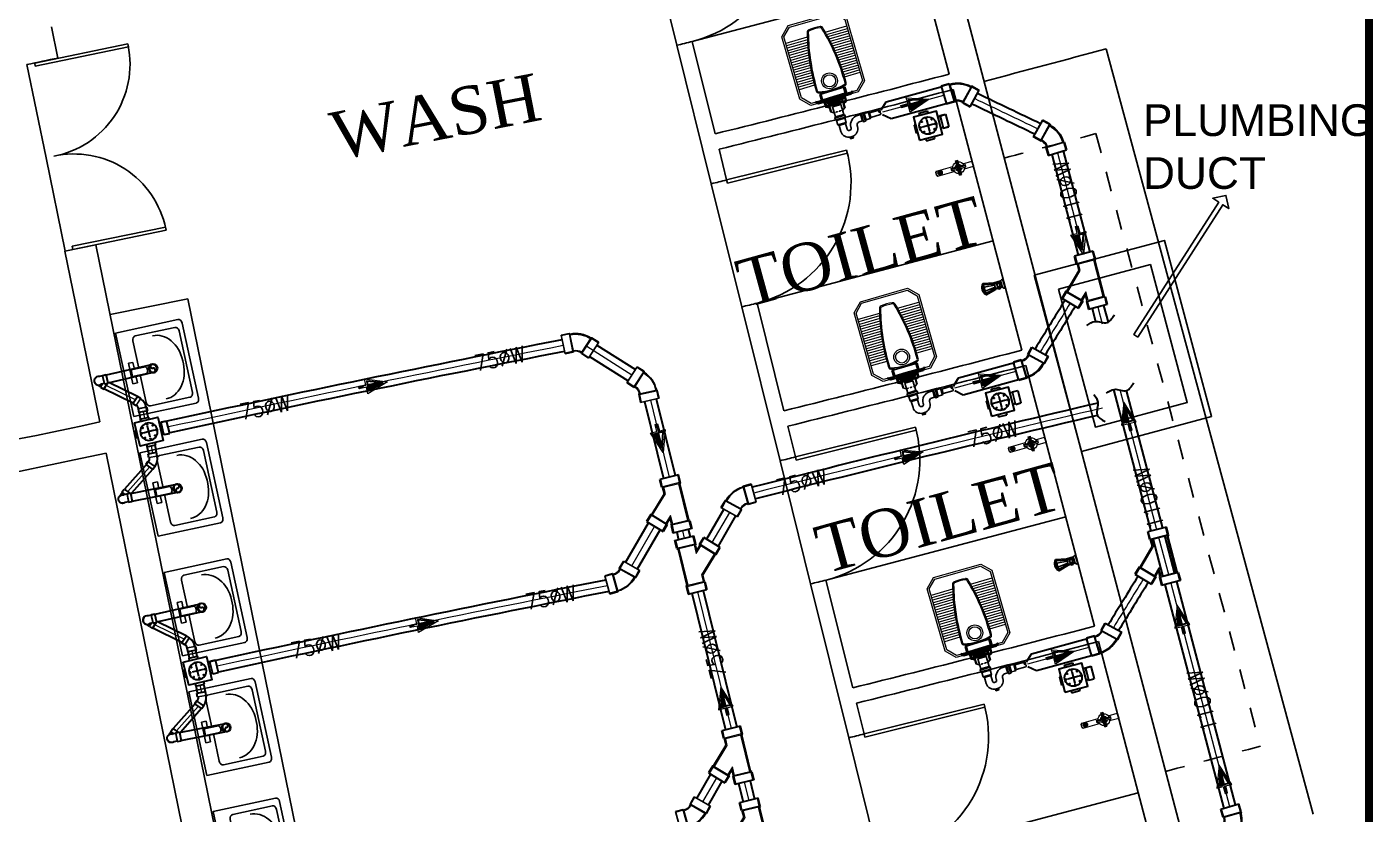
# Model space of a CAD drawing. Header units: metres. Extents: x 159409 to 239023, y 50504 to 95165.
# Drawn here: x 205960 to 206810, y 87149 to 87645 of the extents above; entities that cross this region are included whole.
import ezdxf
from ezdxf.enums import TextEntityAlignment as Align

# ---------------------------------------------------------------- set-up
doc = ezdxf.new("R2010")
doc.units = ezdxf.units.M
doc.header["$MEASUREMENT"] = 0
doc.linetypes.add('CONTINU', pattern=[0])
doc.linetypes.add('HIDDEN', pattern=[0.125, 0.0625, -0.0625])
for name, color, linetype, lineweight in [('_Annotations', 1, 'Continuous', 25), ('cad-block.com', 7, 'Continuous', 5), ('RJ- ANGLEValve', 1, 'Continuous', 25), ('RJ- D - TEXT', 7, 'Continuous', 20), ('RJ- DRA- FLOOR TRAP', 8, 'Continuous', 30), ('RJ- DRA-SOIL PIPE', 12, 'Continuous', 30), ('RJ- DRA-WASTE PIPE', 130, 'Continuous', 30)]:
    doc.layers.add(name, color=color, linetype=linetype, lineweight=lineweight)
for name, color, linetype in [('A-TEXT', 3, 'Continuous'), ('BRASS', 1, 'Continuous'), ('CON', 2, 'Continuous'), ('PIPE', 4, 'Continuous'), ('SANTEH', 7, 'Continuous')]:
    doc.layers.add(name, color=color, linetype=linetype)
doc.styles.add('RJ', font='romans.shx')
doc.styles.get("Standard").update_dxf_attribs({"font": 'times.ttf', "height": 18})
doc.styles.add('Standard 360', font='arial.ttf')

# ---------------------------------------------------------------- blocks, each defined once
blk = doc.blocks.new('TRTH')
at = {"color": 42, "ltscale": 8}
for p, q in [((-589.8393, -68.7593), (-589.8393, -67.9795)), ((-589.8193, -68.7593), (-589.8193, -67.9793)), ((-589.8393, -68.7593), (-589.8193, -68.7593)), ((-589.8393, -68.8593), (-589.0393, -68.8593))]:
    blk.add_line(p, q, dxfattribs=at)
blk.add_arc((-589.8193, -68.7593), 0.78, 0, 91.46928, dxfattribs=at)
blk = doc.blocks.new('RYTRTRTRTRT')
at = {"color": 8}
for p, q in [((42.5178, 61.1535), (42.5178, 61.7535)), ((42.5178, 61.7535), (42.5378, 61.7535)), ((42.5378, 61.7535), (42.5378, 61.1535)), ((43.7178, 61.7535), (43.6978, 61.7535)), ((43.6978, 61.7535), (43.6978, 61.1535)), ((43.7178, 61.1535), (43.7178, 61.7535)), ((42.5178, 61.1535), (42.5378, 61.1535)), ((43.7178, 61.1535), (43.6978, 61.1535)), ((42.5178, 61.1035), (43.1178, 61.1035)), ((43.7178, 61.1035), (43.1178, 61.1035))]:
    blk.add_line(p, q, dxfattribs=at)
for centre, start, end in [((42.5278, 61.1634), 359.03707, 90), ((43.7078, 61.1634), 90, 180.96293)]:
    blk.add_arc(centre, 0.5901, start, end, dxfattribs=at)
blk = doc.blocks.new('Rac7')
at = {"color": 0}
for p, q in [((-39500.6, -24232.1), (-39500.6, -23829.6)), ((-39473.6, -23808.4), (-38988.3, -23808.4)), ((-39456.5, -23859.1), (-39456.5, -24114.9)), ((-39032.4, -23838), (-39429.6, -23838)), ((-39221.1, -23854.9), (-39240.8, -23854.9)), ((-39005.4, -24114.9), (-39005.4, -23859.1)), ((-39005.4, -23859.1), (-39005.4, -23859.1)), ((-38961.3, -23829.6), (-38961.3, -24232.1)), ((-39252.5, -24185.9), (-39252.5, -24093.6)), ((-39209.4, -24185.9), (-39209.4, -24093.6)), ((-39429.6, -24136.1), (-39252.5, -24136.1)), ((-39297, -24164), (-39252.5, -24164)), ((-39297, -24193.5), (-39297, -24164)), ((-39164.9, -24193.5), (-39297, -24193.5)), ((-39252.5, -24185.9), (-39209.4, -24185.9)), ((-39209.4, -24136.1), (-39032.4, -24136.1)), ((-39209.4, -24164), (-39164.9, -24164)), ((-39164.9, -24164), (-39164.9, -24193.5)), ((-38961.3, -24232.1), (-39500.6, -24232.1))]:
    blk.add_line(p, q, dxfattribs=at)
at = {"color": 0, "extrusion": (0, 0, -1)}
for centre, major_axis, start_param, end_param in [((-39473.6, -23829.6), (-27, 0), 0, 1.570796), ((-39429.6, -23859.1), (-27, 0), 0, 1.570796), ((-39240.8, -24007.4), (-194.1, 0), 0, 1.570796), ((-39221.1, -24007.4), (-194.1, 0), 1.570796, 3.141593), ((-39032.4, -23859.1), (-27, 0), 1.570796, 3.141593), ((-38988.3, -23829.6), (-27, 0), 1.570796, 3.141593), ((-39429.6, -24114.9), (-27, 0), -1.570796, 0), ((-39231, -24104), (-25.3, 0), 0.552816, 2.588777), ((-39032.4, -24114.9), (-27, 0), -3.141593, -1.570796)]:
    blk.add_ellipse(centre, major_axis=major_axis, ratio=0.785714, start_param=start_param, end_param=end_param, dxfattribs=at)
blk.add_ellipse((-39231, -24048), major_axis=(-27.9, 0), ratio=0.785714, dxfattribs=at)
blk = doc.blocks.new('A$C48064110')
at = {"lineweight": 5}
for p, q in [((0, 0.467), (0.057, 0.524)), ((0.012, 0.462), (0.062, 0.512)), ((0.057, 0.524), (0.367, 0.524)), ((0.062, 0.512), (0.362, 0.512)), ((0.362, 0.512), (0.412, 0.462)), ((0.367, 0.524), (0.424, 0.467)), ((0, 0.057), (0, 0.467)), ((0.012, 0.062), (0.012, 0.462)), ((0.412, 0.462), (0.412, 0.062)), ((0.424, 0.467), (0.424, 0.057)), ((0.114, 0.4081), (0.012, 0.4081)), ((0.1143, 0.3921), (0.012, 0.3921)), ((0.1148, 0.3761), (0.012, 0.3761)), ((0.1155, 0.3601), (0.012, 0.3601)), ((0.1163, 0.3441), (0.012, 0.3441)), ((0.3077, 0.3441), (0.412, 0.3441)), ((0.3085, 0.3601), (0.412, 0.3601)), ((0.3092, 0.3761), (0.412, 0.3761)), ((0.3097, 0.3921), (0.412, 0.3921)), ((0.31, 0.4081), (0.412, 0.4081)), ((0.1174, 0.3281), (0.012, 0.3281)), ((0.1186, 0.3121), (0.012, 0.3121)), ((0.1201, 0.2961), (0.012, 0.2961)), ((0.1217, 0.2801), (0.012, 0.2801)), ((0.1236, 0.2641), (0.012, 0.2641)), ((0.3004, 0.2641), (0.412, 0.2641)), ((0.3023, 0.2801), (0.412, 0.2801)), ((0.3039, 0.2961), (0.412, 0.2961)), ((0.3054, 0.3121), (0.412, 0.3121)), ((0.3066, 0.3281), (0.412, 0.3281)), ((0.1256, 0.2481), (0.012, 0.2481)), ((0.1278, 0.2321), (0.012, 0.2321)), ((0.1302, 0.2161), (0.012, 0.2161)), ((0.1329, 0.2001), (0.012, 0.2001)), ((0.1357, 0.1841), (0.012, 0.1841)), ((0.2883, 0.1841), (0.412, 0.1841)), ((0.2911, 0.2001), (0.412, 0.2001)), ((0.2938, 0.2161), (0.412, 0.2161)), ((0.2962, 0.2321), (0.412, 0.2321)), ((0.2984, 0.2481), (0.412, 0.2481)), ((0.1387, 0.1681), (0.012, 0.1681)), ((0.1419, 0.1521), (0.012, 0.1521)), ((0.1454, 0.1361), (0.012, 0.1361)), ((0.149, 0.1201), (0.012, 0.1201)), ((0.1529, 0.1041), (0.012, 0.1041)), ((0.2711, 0.1041), (0.412, 0.1041)), ((0.275, 0.1201), (0.412, 0.1201)), ((0.2786, 0.1361), (0.412, 0.1361)), ((0.2821, 0.1521), (0.412, 0.1521)), ((0.2853, 0.1681), (0.412, 0.1681)), ((0.057, 0), (0, 0.057)), ((0.062, 0.012), (0.012, 0.062)), ((0.367, 0), (0.057, 0)), ((0.362, 0.012), (0.062, 0.012)), ((0.412, 0.062), (0.362, 0.012)), ((0.424, 0.057), (0.367, 0))]:
    blk.add_line(p, q, dxfattribs=at)
for radius in [0.05, 0.038]:
    blk.add_circle((0.212, 0.407), radius, dxfattribs=at)
for centre, radius, start, end in [((1.4487, 0.4241), 1.3348, 179.09576, 195.15427), ((0.129, 0.447), 0.015, 90, 187.12502), ((1.4487, 0.4241), 1.3278, 179.07126, 195.17877), ((0.129, 0.447), 0.008, 85.29384, 190.10273), ((0.212, 0.0904), 0.3808, 77.40909, 102.59091), ((0.212, 0.0904), 0.3738, 77.27249, 102.72751), ((-1.0247, 0.4241), 1.3278, 344.82123, 0.92874), ((-1.0247, 0.4241), 1.3348, 344.84573, 0.90424), ((0.295, 0.447), 0.008, 349.89727, 94.70616), ((0.295, 0.447), 0.015, 352.87498, 90), ((0.1752, 0.077), 0.015, 187.12502, 270), ((0.1752, 0.077), 0.008, 184.14731, 273.21794), ((0.212, 0.3047), 0.2454, 261.38596, 278.61404), ((0.212, 0.3047), 0.2384, 261.24025, 278.75975), ((0.2488, 0.077), 0.008, 266.78206, 355.85269), ((0.2488, 0.077), 0.015, 270, 352.87498)]:
    blk.add_arc(centre, radius, start, end, dxfattribs=at)
blk = doc.blocks.new('Floor trap-3')
at = {"layer": 'RJ- DRA- FLOOR TRAP', "color": 8, "lineweight": 0}
for p, q in [((-3.75, 9.09), (-3.75, 12.5)), ((-3.75, 9.09), (3.75, 9.09)), ((-3.75, 9.09), (-3.41, 8.75)), ((-3.41, 8.75), (3.41, 8.75)), ((-3.41, 8.75), (-3.41, 7.5)), ((3.75, 9.09), (3.41, 8.75)), ((3.41, 8.75), (3.41, 7.5)), ((3.75, 9.09), (3.75, 12.5)), ((-7.5, 1.83), (-9, 1.83)), ((7.5, 1.83), (9, 1.83)), ((-7.5, -3.17), (-9, -3.17)), ((-2.5, -7.5), (-2.5, -8.32)), ((2.5, -7.5), (2.5, -8.32)), ((7.5, -3.17), (9, -3.17))]:
    blk.add_line(p, q, dxfattribs=at)
at = {"layer": 'RJ- DRA- FLOOR TRAP', "color": 11, "lineweight": 30}
for p, q in [((-3.64, 0), (3.64, 0)), ((0, 3.64), (0, -3.64))]:
    blk.add_line(p, q, dxfattribs=at)
at = {"layer": 'RJ- DRA- FLOOR TRAP', "color": 126, "lineweight": 30}
blk.add_lwpolyline([(7.5, -7.5), (7.5, 7.5), (-7.5, 7.5), (-7.5, -7.5)], close=True, dxfattribs=at)
blk.add_circle((0, 0), 5.5, dxfattribs=at)
at = {"layer": 'RJ- DRA- FLOOR TRAP', "lineweight": 30, "extrusion": (0, 0, -1)}
for centre, major_axis, start_param, end_param in [((-4.55, 0), (-0.165, 0.165), 3.141593, 9.424778), ((-3.22, 3.22), (0.165, 0.165), 4.712389, 10.995574), ((0, 4.55), (-0.165, 0.165), 3.141593, 9.424778), ((3.22, 3.22), (-0.165, 0.165), 3.141593, 9.424778), ((4.55, 0), (0.165, 0.165), 4.712389, 10.995574)]:
    blk.add_ellipse(centre, major_axis=major_axis, ratio=1, start_param=start_param, end_param=end_param, dxfattribs=at)
at = {"layer": 'RJ- DRA- FLOOR TRAP', "lineweight": 30}
for centre, major_axis, start_param, end_param in [((-3.22, -3.22), (0.165, -0.165), 4.712389, 10.995574), ((0, -4.55), (-0.165, -0.165), 3.141593, 9.424778), ((3.22, -3.22), (-0.165, -0.165), 3.141593, 9.424778)]:
    blk.add_ellipse(centre, major_axis=major_axis, ratio=1, start_param=start_param, end_param=end_param, dxfattribs=at)
at = {"layer": 'RJ- DRA-WASTE PIPE', "lineweight": 30}
for p, q in [((-4.09, 9.09), (-4.09, 12.5)), ((-4.09, 12.5), (4.09, 12.5)), ((-4.09, 9.09), (-3.75, 8.75)), ((-3.75, 8.75), (-3.75, 7.5)), ((4.09, 9.09), (3.75, 8.75)), ((3.75, 8.75), (3.75, 7.5)), ((4.09, 9.09), (4.09, 12.5)), ((-7.5, 2.05), (-9, 2.05)), ((-9, -3.4), (-9, 2.05)), ((7.5, 2.05), (9, 2.05)), ((9, -3.4), (9, 2.05)), ((-7.5, -3.4), (-9, -3.4)), ((-2.73, -7.5), (-2.73, -8.32)), ((-2.73, -8.32), (2.73, -8.32)), ((2.73, -7.5), (2.73, -8.32)), ((7.5, -3.4), (9, -3.4))]:
    blk.add_line(p, q, dxfattribs=at)
blk = doc.blocks.new('A$C3F2B028C')
at = {"color": 34, "linetype": 'Continuous'}
for points in [[(0, -8), (0, 8)], [(8.1, 5.6), (3.9, 5.6), (3.9, -6.1), (16.2, -6.1), (16.2, 5.6), (11, 5.6)], [(8.1, 3.7), (3.9, 3.7)], [(8.1, 2.5), (8.1, 6.8), (11, 6.8), (11, 2.5)], [(34.5, 7.7), (16.2, 3.7), (11, 3.7)], [(34.5, 3.5), (16.2, 1.7)], [(34.5, -7.7), (16.2, -3.7), (3.9, -3.7)], [(34.5, -3.5), (16.2, -1.7)]]:
    blk.add_lwpolyline(points, dxfattribs=at)
for points in [[(3.9, 5.6, 0.303122), (0, 8)], [(34.5, -10.3, 0.446482), (34.5, 10.3)], [(34.5, -8, 0.372706), (34.5, 8)], [(34.5, -3.4, 0.176556), (34.5, 3.4)], [(0, -8, 0.170448), (3.9, -6.1)]]:
    blk.add_lwpolyline(points, format="xyb", dxfattribs=at)
blk.add_lwpolyline([(34.5, -10.3), (34.5, 10.3), (16.2, 5.7), (16.2, -6.1)], close=True, dxfattribs=at)
for radius in [3.07, 2.68]:
    blk.add_circle((9.5, -0.3), radius, dxfattribs=at)
blk = doc.blocks.new('11')
at = {"layer": 'cad-block.com', "color": 193, "linetype": 'CONTINU'}
for points in [[(2850.4, 12586.7), (2850.4, 12598.7)], [(2850.4, 12598.7), (2879.4, 12598.7)], [(2850.4, 12592.7), (2924.4, 12592.7)], [(2850.4, 12586.7), (2879.4, 12586.7)], [(2879.4, 12598.7), (2887.4, 12592.7)], [(2887.4, 12592.7), (2879.4, 12586.7)], [(2881.4, 12600.7), (2881.4, 12629.7)], [(2881.4, 12629.7), (2893.4, 12629.7)], [(2881.4, 12584.7), (2893.4, 12600.7)], [(2881.4, 12600.7), (2887.4, 12592.7)], [(2881.4, 12555.7), (2881.4, 12584.7)], [(2887.4, 12555.7), (2887.4, 12629.7)], [(2887.4, 12592.7), (2895.4, 12598.7)], [(2895.4, 12586.7), (2887.4, 12592.7)], [(2887.4, 12592.7), (2893.4, 12584.7)], [(2893.4, 12600.7), (2893.4, 12629.7)], [(2893.4, 12555.7), (2893.4, 12584.7)], [(2895.4, 12598.7), (2924.4, 12598.7)], [(2895.4, 12586.7), (2924.4, 12586.7)], [(2924.4, 12586.7), (2924.4, 12598.7)], [(2881.4, 12555.7), (2893.4, 12555.7)]]:
    blk.add_lwpolyline(points, dxfattribs=at)
for points in [[(2881.4, 12621.8, 0.299875), (2858.2, 12598.7)], [(2858.2, 12586.7, 0.299878), (2881.4, 12563.5)], [(2881.4, 12608.6, 0.21619), (2871.4, 12598.7)], [(2871.4, 12586.7, 0.216195), (2881.4, 12576.7)], [(2881.4, 12603.4, 0.138814), (2876.7, 12598.7)], [(2876.7, 12586.7, 0.138819), (2881.4, 12581.9)], [(2881.4, 12603, 0.131669), (2877, 12598.7)], [(2877, 12586.7, 0.131679), (2881.4, 12582.3)], [(2879.4, 12598.7, 0.414466), (2881.4, 12600.7)], [(2881.4, 12584.7, 0.414465), (2879.4, 12586.7)], [(2916.6, 12598.7, 0.299858), (2893.4, 12621.8)], [(2903.4, 12598.7, 0.216158), (2893.4, 12608.6)], [(2898.1, 12598.7, 0.13877), (2893.4, 12603.4)], [(2897.8, 12598.7, 0.131627), (2893.4, 12603)], [(2893.4, 12600.7, 0.41557), (2895.4, 12598.7)], [(2895.4, 12586.7, 0.414476), (2893.4, 12584.7)], [(2893.4, 12582.3, 0.131637), (2897.8, 12586.7)], [(2893.4, 12581.9, 0.138776), (2898.1, 12586.7)], [(2893.4, 12576.7, 0.216162), (2903.4, 12586.7)], [(2893.4, 12563.5, 0.299861), (2916.6, 12586.7)]]:
    blk.add_lwpolyline(points, format="xyb", dxfattribs=at)
blk = doc.blocks.new('A$C09B008CF')
at = {"ltscale": 10}
h = blk.add_hatch(dxfattribs=at)
h.set_pattern_fill('ANSI31', color=193)
h.set_pattern_definition([(45, (-199988.31619, -111860.95241), (-0.08838834765, 0.08838834765), [])])
edge = h.paths.add_edge_path()
edge.add_arc((9.3, 5.3), 1.57, 0, 360)
at = {"color": 193, "ltscale": 10}
for p, q in [((12.5, 47.9), (6, 47.9)), ((6, 1.5), (7.5, 0)), ((7.5, 0), (11, 0)), ((12.5, 1.5), (11, 0))]:
    blk.add_line(p, q, dxfattribs=at)
for radius in [2.74, 1.57]:
    blk.add_circle((9.3, 5.3), radius, dxfattribs=at)
at = {"layer": 'cad-block.com', "color": 193, "linetype": 'CONTINU'}
for points in [[(6, 36.1), (6, 47.9)], [(12.5, 36.1), (12.5, 47.9)], [(6, 1.5), (6, 22.8)], [(12.5, 1.5), (12.5, 22.8)]]:
    blk.add_lwpolyline(points, dxfattribs=at)
at = {"layer": 'cad-block.com', "color": 193, "linetype": 'CONTINU', "xscale": 0.25, "yscale": 0.25, "zscale": 0.25}
blk.add_blockref('11', (-712.6, -3118.7), dxfattribs=at)
blk = doc.blocks.new('Waste-7')
for p, q in [((-4.28, 5.26), (-5.93, 3.6)), ((-5.93, 3.6), (-2.77, 0.44)), ((-4.28, 5.26), (-3.9, 5.26)), ((-3.9, 5.26), (-2.61, 6.55)), ((-2.77, 2.34), (-2.5, 2.61)), ((-2.77, 2.34), (-2.77, 0)), ((-2.77, 0), (2.77, 0)), ((-2.5, 2.61), (-2.5, 4.44)), ((2.5, 2.61), (2.5, 4.44)), ((2.77, 2.34), (2.5, 2.61)), ((2.77, 2.34), (2.77, 0))]:
    blk.add_line(p, q)
at = {"color": 8, "lineweight": 0}
for p, q in [((-4.17, 4.99), (-5.75, 3.42)), ((-4.17, 4.99), (-2.5, 3.33)), ((-4.17, 4.99), (-3.79, 4.99)), ((-3.79, 4.99), (-2.74, 6.05)), ((-3.79, 4.99), (-2.5, 3.71)), ((-2.5, 2.23), (-2.23, 2.5)), ((-2.5, 2.23), (2.5, 2.23)), ((-2.5, 2.23), (-2.5, 0)), ((-2.23, 2.5), (-2.23, 4.5)), ((-2.23, 2.5), (2.23, 2.5)), ((2.23, 2.5), (2.23, 4.5)), ((2.5, 2.23), (2.23, 2.5)), ((2.5, 2.23), (2.5, 0))]:
    blk.add_line(p, q, dxfattribs=at)
blk.add_arc((0, 5.63), 2.77, 334.58538, 205.41462)
blk.add_arc((0, 5.63), 2.5, 333.2345, 206.7655, dxfattribs=at)
blk = doc.blocks.new('Waste 45 angle')
for p, q in [((-2.73, 0), (2.73, 0)), ((2.73, -2.37), (2.73, 0)), ((-2.73, -2.37), (-2.73, 0)), ((-2.73, -2.37), (-2.5, -2.59)), ((2.73, -2.37), (2.5, -2.59)), ((-3.66, -4.62), (-5.34, -6.3)), ((-1.48, -10.15), (-5.34, -6.3)), ((-3.66, -4.62), (-3.34, -4.62)), ((0.2, -8.48), (-1.48, -10.15)), ((0.2, -8.48), (0.2, -8.16))]:
    blk.add_line(p, q)
at = {"color": 8, "lineweight": 0}
for p, q in [((2.5, -2.27), (2.5, 0)), ((-2.5, -2.27), (-2.5, 0)), ((-2.5, -2.27), (2.5, -2.27)), ((-2.5, -2.27), (-2.27, -2.5)), ((-2.27, -2.5), (2.27, -2.5)), ((2.5, -2.27), (2.27, -2.5)), ((-3.57, -4.85), (-5.17, -6.46)), ((-0.03, -8.39), (-3.57, -4.85)), ((-3.57, -4.85), (-3.25, -4.85)), ((-0.03, -8.06), (-3.25, -4.85)), ((-0.03, -8.39), (-1.64, -9.99)), ((-0.03, -8.39), (-0.03, -8.06))]:
    blk.add_line(p, q, dxfattribs=at)
for radius, start, end in [(2.98, 315.8472, 359.158), (7.98, 315.3136, 359.6873)]:
    blk.add_arc((-5.48, -2.55), radius, start, end)
for radius, start, end in [(3.2, 314.0982, 0.9018), (7.75, 314.6269, 0.3739)]:
    blk.add_arc((-5.48, -2.55), radius, start, end, dxfattribs=at)
blk = doc.blocks.new('A$C7C665330')
at = {"color": 1, "ltscale": 10}
blk.add_line((25.06, 28.38), (26.18, 15.19), dxfattribs=at)
at = {"layer": 'BRASS'}
blk.add_lwpolyline([(1.02, 16.2), (0.13, 16.12), (0, 17.61), (0.89, 17.68)], dxfattribs=at)
for points in [[(0.34, 17.16), (0.32, 17.35), (0.65, 17.38), (0.67, 17.19)], [(0.38, 16.61), (0.4, 16.42), (0.73, 16.45), (0.72, 16.64)]]:
    blk.add_lwpolyline(points, close=True, dxfattribs=at)
at = {"layer": 'CON'}
for p, q in [((15.13, 24.39), (14.53, 23.24)), ((15.72, 17.46), (14.93, 18.5))]:
    blk.add_line(p, q, dxfattribs=at)
at = {"layer": 'CON', "linetype": 'HIDDEN'}
blk.add_line((14.53, 23.24), (14.93, 18.5), dxfattribs=at)
at = {"layer": 'CON', "color": 1}
for points in [[(25.06, 28.38), (21.76, 28.1), (21.57, 30.32), (21.85, 30.97), (20.95, 30.9), (20.52, 29.9), (20.77, 26.89), (18.1, 26.67), (17.43, 24.82), (15.11, 24.63)], [(25.08, 28.15), (21.54, 27.85), (21.33, 30.36), (21.48, 30.7), (21.11, 30.67), (20.76, 29.86), (21.03, 26.68), (18.27, 26.44), (17.6, 24.6), (15.13, 24.39)], [(26.16, 15.43), (22.61, 15.13), (22.82, 12.62), (23.03, 12.3), (22.67, 12.27), (22.18, 13.02), (21.91, 16.2), (19.16, 15.96), (18.18, 17.67), (15.72, 17.46)], [(26.18, 15.19), (22.87, 14.91), (23.06, 12.7), (23.45, 12.1), (22.55, 12.02), (21.95, 12.94), (21.7, 15.94), (19.02, 15.72), (18.05, 17.42), (15.74, 17.22)]]:
    blk.add_lwpolyline(points, dxfattribs=at)
at = {"layer": 'PIPE', "color": 3}
for p, q in [((7.73, 21.95), (8.01, 18.63)), ((8.16, 22.46), (8.52, 18.2)), ((7.93, 5.84), (11.24, 6.12)), ((8.44, 5.4), (10.81, 5.6))]:
    blk.add_line(p, q, dxfattribs=at)
at = {"layer": 'PIPE'}
for p, q in [((17.52, 23.25), (12.3, 22.81)), ((17.88, 18.99), (12.66, 18.55))]:
    blk.add_line(p, q, dxfattribs=at)
at = {"layer": 'PIPE', "color": 1}
for p, q in [((17.52, 23.25), (17.88, 18.99)), ((19.6, 25.23), (20.26, 17.38))]:
    blk.add_line(p, q, dxfattribs=at)
at = {"layer": 'PIPE', "color": 15}
for p, q in [((19.61, 25.07), (21.93, 25.69)), ((19.65, 24.68), (21.95, 25.37)), ((19.67, 24.42), (22.01, 24.66)), ((19.72, 23.84), (22.05, 24.22)), ((22.11, 23.55), (19.75, 23.44)), ((19.8, 22.83), (22.13, 23.22)), ((19.83, 22.55), (22.18, 22.69)), ((19.88, 21.9), (22.2, 22.39)), ((22.27, 21.66), (19.91, 21.6)), ((22.29, 21.35), (19.96, 21.01)), ((19.98, 20.72), (22.35, 20.62)), ((20.04, 20.07), (22.38, 20.32)), ((20.06, 19.78), (22.42, 19.79)), ((22.45, 19.46), (20.11, 19.18)), ((20.15, 18.78), (22.51, 18.79)), ((20.19, 18.2), (22.55, 18.35)), ((20.22, 17.93), (22.61, 17.64)), ((20.25, 17.54), (22.63, 17.32))]:
    blk.add_line(p, q, dxfattribs=at)
at = {"layer": 'PIPE', "color": 10}
blk.add_lwpolyline([(25.08, 28.15), (25.12, 27.75), (21.58, 27.45), (21.66, 26.45), (18.57, 26.18), (18.14, 24.88), (18.45, 21.18), (18.76, 17.49), (19.4, 16.27), (22.5, 16.53), (22.58, 15.53), (26.12, 15.83), (26.16, 15.43)], dxfattribs=at)
at = {"layer": 'PIPE', "color": 1}
blk.add_lwpolyline([(22.56, 21.53), (23.05, 15.81), (22.76, 15.79), (22.69, 16.64), (19.74, 17.54, -0.263242), (19.48, 17.93), (19.2, 21.25), (18.92, 24.56, -0.263242), (19.11, 24.99), (21.87, 26.37), (21.8, 27.23), (22.08, 27.25)], format="xyb", close=True, dxfattribs=at)
at = {"layer": 'PIPE'}
for points in [[(7.73, 21.95), (4.56, 21.68, 0.414214), (0.87, 17.31), (0.93, 16.55, 0.414214), (5.3, 12.87), (5.9, 12.92, -0.414214), (7.44, 11.62), (7.58, 9.97)], [(8.01, 18.63), (5.07, 18.38, 0.414214), (4.21, 17.36), (4.23, 17.07, 0.414214), (5.26, 16.2), (5.62, 16.23, -0.414214), (10.76, 11.9), (10.89, 10.25)]]:
    blk.add_lwpolyline(points, format="xyb", dxfattribs=at)
at = {"layer": 'PIPE', "color": 4}
for points in [[(12.3, 22.81), (11.78, 23.28), (10.81, 23.2), (10.38, 22.65), (8.16, 22.46), (7.73, 21.95)], [(12.66, 18.55), (12.23, 17.99), (11.25, 17.91), (10.74, 18.38), (8.52, 18.2), (8.01, 18.63)]]:
    blk.add_lwpolyline(points, dxfattribs=at)
at = {"layer": 'PIPE', "color": 3}
for points in [[(10.38, 22.65), (10.74, 18.38)], [(11.25, 17.91), (10.81, 23.2)], [(11.78, 23.28), (12.23, 17.99)], [(12.66, 18.55), (12.3, 22.81)], [(7.11, 9.46), (11.45, 9.82)], [(11.53, 8.85), (7.19, 8.48)], [(10.89, 10.25), (7.58, 9.97)], [(7.74, 8.05), (11.06, 8.33)]]:
    blk.add_lwpolyline(points, dxfattribs=at)
at = {"layer": 'PIPE', "color": 1}
blk.add_lwpolyline([(17.88, 18.99), (18.34, 19.52), (18.18, 21.4), (18.06, 22.8), (17.52, 23.25)], dxfattribs=at)
at = {"layer": 'PIPE'}
for points in [[(7.58, 9.97), (7.11, 9.46), (7.19, 8.48), (7.74, 8.05), (7.93, 5.84), (8.44, 5.4), (8.87, 0.36)], [(10.89, 10.25), (11.45, 9.82), (11.53, 8.85), (11.06, 8.33), (11.24, 6.12), (10.81, 5.6), (11.24, 0.56)]]:
    blk.add_lwpolyline(points, dxfattribs=at)
at = {"layer": 'PIPE', "color": 3}
blk.add_lwpolyline([(8.87, 0.36, 0.68612), (10.05, 0.46, -0.68612), (11.24, 0.56, -0.68612), (10.05, 0.46)], format="xyb", dxfattribs=at)
blk = doc.blocks.new('FLOW')
at = {"ltscale": 75}
blk.add_hatch(color=256, dxfattribs=at).paths.add_polyline_path([(0, 6.15), (0, -0.3), (2.04, -0.3)])
at = {"lineweight": 20, "ltscale": 75}
blk.add_hatch(color=256, dxfattribs=at).paths.add_polyline_path([(-0.61, -1), (0.42, -3.98), (-0.61, -3.98)])
blk.add_lwpolyline([(0, 7.92), (3.11, -1), (0.42, -1), (0.42, -3.98), (-0.42, -3.98), (-0.42, -1), (-3.11, -1), (0, 7.92)], close=True, dxfattribs=at)
at = {"ltscale": 75}
for points in [[(0, 6.15), (-2.04, -0.3), (0, -0.3)], [(0, 6.15), (2.04, -0.3), (0, -0.3)], [(0, 6.15), (0, -0.3)]]:
    blk.add_lwpolyline(points, dxfattribs=at)
at = {"lineweight": 20, "ltscale": 75}
blk.add_lwpolyline([(-0.61, -1), (0.42, -3.98), (-0.61, -3.98), (-0.61, -1)], dxfattribs=at)
blk = doc.blocks.new('A$C2EAC5485')
at = {"color": 8, "lineweight": 0}
for p, q in [((10.9, 20.64), (7.62, 23.24)), ((5.07, 13.3), (1.8, 15.9)), ((10.9, 20.64), (5.07, 13.3)), ((10.98, 19.93), (5.78, 13.38)), ((10.9, 20.64), (10.98, 19.93)), ((10.98, 19.93), (21.3, 11.75)), ((4.22, 10.29), (0.06, 9.81)), ((5.29, 0.98), (4.22, 10.29)), ((4.22, 10.29), (4.77, 9.85)), ((4.77, 9.85), (9.54, 10.4)), ((5.73, 1.53), (4.77, 9.85)), ((5.07, 13.3), (5.78, 13.38)), ((9.54, 10.4), (5.78, 13.38)), ((21.3, 11.75), (24.9, 12.16)), ((25.34, 12.72), (24.9, 12.16)), ((25.85, 3.85), (24.9, 12.16)), ((25.34, 12.72), (29.5, 13.2)), ((26.41, 3.41), (25.34, 12.72)), ((5.29, 0.98), (1.13, 0.5)), ((5.29, 0.98), (5.73, 1.53)), ((5.73, 1.53), (25.85, 3.85)), ((26.41, 3.41), (25.85, 3.85)), ((26.41, 3.41), (30.57, 3.88))]:
    blk.add_line(p, q, dxfattribs=at)
at = {"layer": 'RJ- DRA-SOIL PIPE'}
for p, q in [((7.94, 23.64), (1.48, 15.51)), ((11.38, 20.9), (7.94, 23.64)), ((4.92, 12.77), (1.48, 15.51)), ((11.38, 20.9), (11.46, 20.2)), ((11.46, 20.2), (21.45, 12.27)), ((4.36, 10.81), (0, 10.31)), ((1.19, 0), (0, 10.31)), ((4.36, 10.81), (4.92, 10.37)), ((4.92, 12.77), (5.63, 12.86)), ((4.92, 10.37), (8.27, 10.76)), ((8.27, 10.76), (5.63, 12.86)), ((21.45, 12.27), (24.63, 12.64)), ((25.07, 13.19), (24.63, 12.64)), ((25.07, 13.19), (29.44, 13.7)), ((30.62, 3.39), (29.44, 13.7)), ((5.55, 0.5), (1.19, 0)), ((5.55, 0.5), (5.99, 1.06)), ((5.99, 1.06), (25.7, 3.32)), ((26.26, 2.88), (25.7, 3.32)), ((26.26, 2.88), (30.62, 3.39))]:
    blk.add_line(p, q, dxfattribs=at)
blk = doc.blocks.new('A$C00EA195A')
at = {"color": 6}
for p, q in [((9.6, 15.73), (12.51, 20.05)), ((12.51, 20.05), (22.45, 13.33)), ((5.11, 12.77), (0, 11.78)), ((2.28, 0), (0, 11.78)), ((5.11, 12.77), (5.7, 12.37)), ((9.6, 15.73), (9.73, 15.04)), ((19.54, 9.01), (18.84, 8.88)), ((19.54, 9.01), (22.45, 13.33)), ((7.39, 0.99), (2.28, 0)), ((7.39, 0.99), (7.79, 1.57))]:
    blk.add_line(p, q, dxfattribs=at)
at = {"color": 8, "lineweight": 0}
for p, q in [((10.13, 15.62), (12.93, 19.77)), ((5, 12.24), (0.09, 11.29)), ((7.09, 1.44), (5, 12.24)), ((5, 12.24), (5.59, 11.84)), ((7.49, 2.03), (5.59, 11.84)), ((10.13, 15.62), (19.24, 9.46)), ((10.13, 15.62), (10.26, 14.93)), ((10.26, 14.93), (18.54, 9.33)), ((19.24, 9.46), (18.55, 9.33)), ((19.24, 9.46), (22.04, 13.61)), ((7.09, 1.44), (2.18, 0.49)), ((7.09, 1.44), (7.49, 2.03))]:
    blk.add_line(p, q, dxfattribs=at)
for radius, start, end in [(7.05, 280.04548, 326.84916), (17.05, 280.57427, 326.32121)]:
    blk.add_arc((4.36, 18.78), radius, start, end, dxfattribs=at)
at = {"color": 6}
for radius, start, end in [(6.55, 281.79452, 325.10531), (17.55, 281.26088, 325.63459)]:
    blk.add_arc((4.36, 18.78), radius, start, end, dxfattribs=at)
blk = doc.blocks.new('A$C30EA4FFE')
at = {"color": 8, "lineweight": 0}
for p, q in [((5.63, 24.07), (29.05, 28.43)), ((29.52, 29.12), (29.05, 28.43)), ((29.05, 28.43), (30.85, 18.75)), ((29.52, 29.12), (34.36, 30.02)), ((29.52, 29.12), (31.54, 18.28)), ((4.95, 24.54), (0.11, 23.64)), ((4.95, 24.54), (6.96, 13.71)), ((4.95, 24.54), (5.63, 24.07)), ((5.63, 24.07), (7.43, 14.4)), ((17.9, 5.21), (26.66, 17.97)), ((26.66, 17.97), (30.85, 18.75)), ((31.54, 18.28), (30.85, 18.75)), ((31.54, 18.28), (36.37, 19.18)), ((6.96, 13.71), (2.12, 12.81)), ((8.97, 10.63), (6.18, 6.57)), ((6.96, 13.71), (7.43, 14.4)), ((7.43, 14.4), (12.98, 15.43)), ((8.97, 10.63), (9.79, 10.78)), ((18.05, 4.39), (8.97, 10.63)), ((12.98, 15.43), (9.79, 10.78)), ((17.9, 5.21), (9.79, 10.78)), ((18.05, 4.39), (15.27, 0.33)), ((18.05, 4.39), (17.9, 5.21))]:
    blk.add_line(p, q, dxfattribs=at)
at = {"layer": 'RJ- DRA-SOIL PIPE', "color": 6}
for p, q in [((5.77, 24.7), (28.7, 28.96)), ((29.17, 29.65), (28.7, 28.96)), ((29.17, 29.65), (34.25, 30.6)), ((34.25, 30.6), (36.48, 18.6)), ((5.08, 25.17), (0, 24.22)), ((0, 24.22), (2.23, 12.23)), ((5.08, 25.17), (5.77, 24.7)), ((18.53, 5.08), (27.01, 17.44)), ((27.01, 17.44), (30.71, 18.13)), ((31.4, 17.66), (30.71, 18.13)), ((31.4, 17.66), (36.48, 18.6)), ((7.31, 13.17), (2.23, 12.23)), ((8.62, 11.16), (5.69, 6.9)), ((7.31, 13.17), (7.78, 13.86)), ((7.78, 13.86), (11.68, 14.59)), ((8.62, 11.16), (9.44, 11.32)), ((11.68, 14.59), (9.44, 11.32)), ((15.76, 0), (5.69, 6.9)), ((18.68, 4.26), (15.76, 0)), ((18.68, 4.26), (18.53, 5.08))]:
    blk.add_line(p, q, dxfattribs=at)

msp = doc.modelspace()

# ---------------------------------------------------------------- linework, layer by layer
at = {"color": 0, "ltscale": 8}
for p, q in [((206283.983, 88674.501, 1.263), (206704.215, 87078.893, 1.263)), ((206501.373, 87770.041, 1.263), (206542.122, 87615.316, 1.263)), ((206380.098, 87635.925, 1.267), (206526.537, 87674.493, 1.263)), ((206544.669, 87605.646, 1.263), (206587.965, 87441.252, 1.263)), ((206590.512, 87431.581, 1.263), (206633.808, 87267.187, 1.263)), ((206636.355, 87257.517, 1.263), (206679.651, 87093.122, 1.263))]:
    msp.add_line(p, q, dxfattribs=at)
at = {"color": 0, "ltscale": 10}
for p, q in [((205975.891, 87645.096, 1.263), (205979.885, 87625.499, 1.264)), ((206370.392, 87633.519, 1.267), (206392.082, 87546.172, 1.27)), ((206380.098, 87635.925, 1.267), (206394.558, 87577.694, 1.269)), ((206641.309, 87631.351, 0.842), (206771.811, 87148.682, 0.842)), ((206396.968, 87567.989, 1.269), (206401.788, 87548.578, 1.27)), ((205984.289, 87503.743, 1.264), (206003.886, 87507.738, 1.268)), ((205984.289, 87503.743, 1.268), (206006.259, 87395.95, 1.272)), ((206003.886, 87507.738, 0.823), (206115.693, 86959.165, 0.842)), ((206012.874, 87463.639, 1.269), (206061.867, 87473.625, 1.275)), ((206061.867, 87473.625, 1.269), (206164.573, 86969.707, 1.287)), ((206411.363, 87468.53, 1.273), (206435.464, 87371.478, 1.276)), ((206421.069, 87470.936, 1.273), (206437.94, 87403, 1.275)), ((206440.35, 87393.294, 1.276), (206445.17, 87373.884, 1.276)), ((206010.253, 87376.353, 1.272), (206096.131, 86955.001, 1.287)), ((206454.744, 87293.836, 1.279), (206478.845, 87196.784, 1.283)), ((206464.45, 87296.242, 1.279), (206481.321, 87228.305, 1.281)), ((206483.731, 87218.6, 1.282), (206488.551, 87199.19, 1.283))]:
    msp.add_line(p, q, dxfattribs=at)
at = {"color": 0, "linetype": 'HIDDEN', "ltscale": 200}
msp.add_line((206634.732, 87577.795, 0.842), (206738.494, 87191.488, 0.842), dxfattribs=at)
at = {"color": 7, "ltscale": 10}
for p, q in [((206421.085, 87470.93, 1.697), (206569.832, 87510.105, 1.263)), ((206464.467, 87296.236, 1.697), (206615.67, 87336.058, 1.263)), ((206507.864, 87121.545, 2.138), (206661.508, 87162.01, 1.263))]:
    msp.add_line(p, q, dxfattribs=at)
at = {"color": 6, "const_width": 5.123}
msp.add_lwpolyline([(206807.05, 89854.015), (206807.05, 85112.189), (200063.3, 85112.189), (200063.3, 89854.015)], close=True, dxfattribs=at)
at = {"color": 0, "ltscale": 10}
for centre, radius, start, end in [((203452.237, 99426.332, 0.842), 12028.5, 280.7374967, 284.6592016), ((203452.237, 99426.332, 0.842), 12148.5, 283.8983643, 283.9459194), ((203452.237, 99426.332, 0.842), 12218.5, 284.7544739, 285.1296178), ((203452.074, 99426.299, 1.266), 12068.5, 281.9954735, 282.0904284), ((203452.237, 99426.332, 0.842), 12208.5, 283.9459186, 284.6606886), ((203452.237, 99426.332, 0.842), 12218.5, 283.94592, 284.6606886), ((203452.237, 99426.332, 0.842), 12238.5, 283.8990273, 283.9459201), ((203452.237, 99426.332, 0.842), 12318.5, 283.8990273, 283.9459208), ((203452.237, 99426.332, 0.842), 12388.5, 283.9459186, 284.6619804), ((203452.237, 99426.332, 0.842), 12398.5, 283.9459214, 284.6620552), ((203452.237, 99426.332, 0.842), 12298.5, 280.4628285, 281.9858064), ((203452.237, 99426.332, 0.842), 12318.5, 280.4620721, 281.98505), ((203452.237, 99426.332, 0.842), 12418.5, 283.8997095, 283.9459216), ((203452.237, 99426.332, 0.842), 12498.5, 283.8997095, 283.9459222), ((203452.237, 99426.332, 0.842), 12568.5, 283.9459227, 284.66331), ((203452.237, 99426.332, 0.842), 12578.5, 283.9459228, 284.6633828), ((203452.237, 99426.332, 0.842), 12598.5, 283.9003722, 283.945923)]:
    msp.add_arc(centre, radius, start, end, dxfattribs=at)
at = {"color": 0, "linetype": 'HIDDEN', "ltscale": 200}
for radius, start in [(12268.5, 284.7544739), (12668.5, 284.7544877)]:
    msp.add_arc((203452.237, 99426.332, 0.842), radius, start, 285.0346857, dxfattribs=at)
at = {"layer": '_Annotations', "elevation": 1.263}
msp.add_lwpolyline([(206661.166, 87449.539), (206714.764, 87532.939), (206718.574, 87530.491), (206716.759, 87538.835), (206708.414, 87537.02), (206712.224, 87534.572), (206658.626, 87451.171)], close=True, dxfattribs=at)
at = {"layer": '_Annotations', "color": 31, "elevation": 0.842}
for points in [[(206595.832, 87488.485), (206677.936, 87510.485), (206707.7, 87399.404), (206625.597, 87377.404)], [(206611.142, 87479.647), (206669.097, 87495.176), (206692.391, 87408.242), (206634.435, 87392.713)]]:
    msp.add_lwpolyline(points, close=True, dxfattribs=at)
at = {"layer": 'RJ- DRA-SOIL PIPE'}
for p, q in [((206499.357, 87592.734, 0.421), (206502.425, 87597.896, 0.421)), ((206500.165, 87589.875, 0.421), (206505.48, 87587.305, 0.421)), ((206606.86, 87564.732, 1.263), (206623.591, 87501.205, 1.263)), ((206614.052, 87566.857, 1.263), (206630.845, 87503.097, 1.263)), ((206639.604, 87469.38), (206642.379, 87458.842)), ((206632.35, 87467.488), (206634.485, 87459.381)), ((206544.913, 87418.595), (206547.982, 87423.757)), ((206545.722, 87415.735), (206551.037, 87413.166)), ((206645.914, 87416.446, 1.263), (206669.434, 87327.141, 1.263)), ((206653.836, 87415.8, 1.263), (206676.688, 87329.033, 1.263)), ((206677.941, 87324.275, 1.263), (206684.307, 87300.103, 1.263)), ((206670.687, 87322.383, 1.263), (206677.053, 87298.212, 1.263)), ((206678.306, 87293.453, 1.263), (206715.484, 87152.29, 1.263)), ((206685.56, 87295.345, 1.263), (206722.677, 87154.414, 1.263)), ((206591.043, 87244.605, 0.421), (206594.111, 87249.767, 0.421)), ((206591.851, 87241.746, 0.421), (206597.166, 87239.176, 0.421))]:
    msp.add_line(p, q, dxfattribs=at)
at = {"layer": 'RJ- DRA-SOIL PIPE', "elevation": 0.421}
for points in [[(206502.425, 87597.896), (206537.837, 87607.517)], [(206505.48, 87587.305), (206540.368, 87596.783)], [(206594.111, 87249.767), (206629.523, 87259.387)], [(206597.166, 87239.176), (206632.054, 87248.654)]]:
    msp.add_lwpolyline(points, dxfattribs=at)
at = {"layer": 'RJ- DRA-SOIL PIPE'}
for points in [[(206547.982, 87423.757), (206583.393, 87433.377)], [(206551.037, 87413.166), (206585.924, 87422.644)]]:
    msp.add_lwpolyline(points, dxfattribs=at)
for centre, start, end in [((211925.821, 98738.944, 0.421), 244.2711082, 244.4755189), ((211929.235, 98745.621, 0.421), 244.2720632, 244.4764088), ((217133.363, 80965.074), 148.2543745, 148.421623), ((217139.843, 80961.299), 148.2544696, 148.4206681), ((217179.492, 80791.085, 0.421), 148.2543745, 148.421623), ((217185.972, 80787.309, 0.421), 148.2544696, 148.4206681)]:
    msp.add_arc(centre, 12368.5, start, end, dxfattribs=at)
at = {"layer": 'RJ- DRA-WASTE PIPE', "color": 8, "lineweight": 9}
for p, q in [((206610.456, 87565.795, 1.263), (206627.218, 87502.151, 1.263)), ((206635.977, 87468.434), (206638.791, 87457.751)), ((206028.749, 87409.895, 1.291), (206010.278, 87418.923, 1.291)), ((206353.641, 87409.673, 1.275), (206365.565, 87361.228, 1.277)), ((206649.79, 87416.446, 1.263), (206673.061, 87328.087, 1.263)), ((206033.659, 87402.41, 1.309), (206034.527, 87398.442, 1.272)), ((206038.723, 87380.938, 1.291), (206039.65, 87376.331, 1.291)), ((206037.58, 87367.486, 1.295), (206023.91, 87352.062, 1.295)), ((206373.89, 87327.401, 1.278), (206375.067, 87322.619, 1.278)), ((206674.314, 87323.329, 1.263), (206680.68, 87299.158, 1.263)), ((206681.933, 87294.399, 1.263), (206719.08, 87153.352, 1.263)), ((206383.393, 87288.793, 1.279), (206404.594, 87202.654, 1.282)), ((206059.503, 87259.003, 1.296), (206041.032, 87268.031, 1.296)), ((206064.413, 87251.518, 1.314), (206065.281, 87247.55, 1.278)), ((206069.477, 87230.046, 1.296), (206070.404, 87225.439, 1.296)), ((206068.334, 87216.594, 1.3), (206054.664, 87201.17, 1.3)), ((206412.92, 87168.828, 1.284), (206415.785, 87157.189, 1.284))]:
    msp.add_line(p, q, dxfattribs=at)
at = {"layer": 'RJ- DRA-WASTE PIPE'}
for p, q in [((206010.428, 87425.593, 1.291), (206037.987, 87431.917, 1.291)), ((206011.546, 87420.72, 1.291), (206039.424, 87427.117, 1.291)), ((206025.781, 87350.929, 1.295), (206053.844, 87356.46, 1.295)), ((206026.748, 87346.023, 1.295), (206054.49, 87351.491, 1.295)), ((206041.182, 87274.702, 1.296), (206068.741, 87281.026, 1.296)), ((206042.3, 87269.828, 1.296), (206070.177, 87276.226, 1.296)), ((206056.535, 87200.037, 1.3), (206084.597, 87205.568, 1.3)), ((206057.502, 87195.132, 1.3), (206085.244, 87200.599, 1.3))]:
    msp.add_line(p, q, dxfattribs=at)
at = {"layer": 'RJ- DRA-WASTE PIPE', "linetype": 'Continuous'}
for p, q in [((206030.139, 87411.998, 1.291), (206012.056, 87420.837, 1.291)), ((206027.359, 87407.791, 1.291), (206008.943, 87416.793, 1.291)), ((206032.075, 87397.853, 1.291), (206031.246, 87401.917, 1.291)), ((206036.875, 87399.005, 1.291), (206035.617, 87405.436, 1.291)), ((206037.164, 87376.017, 1.291), (206036.268, 87380.465, 1.291)), ((206042.137, 87376.645, 1.291), (206041.151, 87381.545, 1.291)), ((206035.516, 87368.926, 1.295), (206021.863, 87353.521, 1.295)), ((206039.645, 87366.046, 1.295), (206026.377, 87351.077, 1.295)), ((206058.112, 87256.9, 1.296), (206039.697, 87265.901, 1.296)), ((206060.893, 87261.106, 1.296), (206042.81, 87269.945, 1.296)), ((206062.829, 87246.962, 1.296), (206062, 87251.026, 1.296)), ((206067.629, 87248.113, 1.296), (206066.371, 87254.544, 1.296)), ((206072.891, 87225.753, 1.296), (206071.905, 87230.653, 1.296)), ((206067.917, 87225.126, 1.296), (206067.022, 87229.574, 1.296)), ((206066.27, 87218.034, 1.3), (206052.617, 87202.63, 1.3)), ((206070.399, 87215.155, 1.3), (206057.131, 87200.185, 1.3))]:
    msp.add_line(p, q, dxfattribs=at)
at = {"layer": 'RJ- DRA-WASTE PIPE', "color": 6, "linetype": 'Continuous'}
for p, q in [((206349.985, 87408.87, 1.275), (206361.93, 87360.338, 1.277)), ((206357.297, 87410.477, 1.275), (206369.2, 87362.118, 1.277)), ((206370.256, 87326.511, 1.278), (206371.433, 87321.729, 1.278)), ((206377.526, 87328.291, 1.278), (206378.703, 87323.509, 1.278)), ((206379.759, 87287.903, 1.279), (206400.96, 87201.764, 1.282)), ((206387.028, 87289.683, 1.279), (206408.23, 87203.544, 1.282)), ((206409.285, 87167.938, 1.284), (206412.15, 87156.299, 1.284)), ((206416.555, 87169.718, 1.284), (206419.42, 87158.079, 1.284))]:
    msp.add_line(p, q, dxfattribs=at)
at = {"layer": 'RJ- DRA-WASTE PIPE', "color": 8, "lineweight": 9}
for points, elevation in [([(206500.213, 87591.585), (206538.816, 87602.072)], 0.421), ([(206313.498, 87443.743), (206342.033, 87425.586)], 1.277), ([(206403.513, 87338.968), (206392.528, 87319.951)], 1.279), ([(206341.935, 87305.253), (206356.312, 87330.141)], 1.276), ([(206591.899, 87243.456), (206630.502, 87253.943)], 0.421), ([(206386.758, 87156.372), (206395.501, 87171.506)], 1.282)]:
    msp.add_lwpolyline(points, dxfattribs=dict(at, elevation=elevation))
at = {"layer": 'RJ- DRA-WASTE PIPE', "color": 6, "linetype": 'Continuous'}
for points, elevation in [([(206319.953, 87444.485), (206344.238, 87429.032)], 1.277), ([(206315.289, 87437.34), (206339.641, 87421.845)], 1.277), ([(206399.947, 87340.973), (206389.029, 87322.073)], 1.279), ([(206338.064, 87307.43), (206352.515, 87332.445)], 1.276), ([(206407.384, 87336.791), (206396.325, 87317.647)], 1.279), ([(206345.501, 87303.248), (206359.811, 87328.019)], 1.276), ([(206382.887, 87158.549), (206391.703, 87173.81)], 1.282), ([(206390.324, 87154.367), (206398.999, 87169.384)], 1.282)]:
    msp.add_lwpolyline(points, dxfattribs=dict(at, elevation=elevation))
at = {"layer": 'RJ- DRA-WASTE PIPE', "color": 8, "lineweight": 9}
msp.add_lwpolyline([(206545.769, 87417.445), (206584.373, 87427.933)], dxfattribs=at)
at = {"layer": 'RJ- DRA-WASTE PIPE'}
for centre in [(206039.833, 87429.855, 1.291), (206055.334, 87354.127, 1.295), (206070.587, 87278.963, 1.296), (206086.088, 87203.236, 1.3)]:
    msp.add_circle(centre, 2.768, dxfattribs=at)
at = {"layer": 'RJ- DRA-WASTE PIPE', "color": 8, "lineweight": 0}
for centre in [(206039.833, 87429.855, 1.291), (206055.334, 87354.127, 1.295), (206070.587, 87278.963, 1.296), (206086.088, 87203.236, 1.3)]:
    msp.add_circle(centre, 2.5, dxfattribs=at)
at = {"layer": 'RJ- DRA-WASTE PIPE', "color": 8, "lineweight": 9}
for centre, start, end in [((211927.529, 98742.283, 0.421), 244.2715857, 244.4759639), ((217136.603, 80963.187), 148.2544221, 148.4211455), ((208668.83, 75304.813, 1.272), 101.0475927, 102.2260706), ((209454.085, 75360.828, 1.282), 103.156386, 104.2050055), ((208699.584, 75153.922, 1.278), 101.0611661, 102.2260706), ((217182.733, 80789.197, 0.421), 148.2544221, 148.4211455)]:
    msp.add_arc(centre, 12368.5, start, end, dxfattribs=at)
at = {"layer": 'RJ- DRA-WASTE PIPE', "color": 6, "linetype": 'Continuous'}
for centre, start, end in [((208668.008, 75308.472, 1.272), 101.0473501, 102.226425), ((208669.652, 75301.155, 1.272), 101.0478352, 102.2257162), ((209453.137, 75364.456, 1.282), 103.1654022, 104.2053599), ((209455.033, 75357.2, 1.282), 103.1758389, 104.2046511), ((208698.762, 75157.58, 1.278), 101.0620737, 102.226425), ((208700.406, 75150.263, 1.278), 101.0602586, 102.2257162)]:
    msp.add_arc(centre, 12368.5, start, end, dxfattribs=at)
at = {"layer": 'RJ- DRA-WASTE PIPE'}
for centre, start, end in [((206039.553, 87431.073, 1.291), 102.924487, 282.924487), ((206040.112, 87428.636, 1.291), 282.924487, 102.924487), ((206055.575, 87352.901, 1.295), 101.149132, 281.149132), ((206055.092, 87355.354, 1.295), 281.149132, 101.149132), ((206070.307, 87280.181, 1.296), 102.924487, 282.924487), ((206070.866, 87277.745, 1.296), 282.924487, 102.924487), ((206085.846, 87204.462, 1.3), 281.149132, 101.149132), ((206086.329, 87202.009, 1.3), 101.149132, 281.149132)]:
    msp.add_arc(centre, 1.25, start, end, dxfattribs=at)
at = {"layer": 'RJ- DRA-WASTE PIPE', "color": 6, "linetype": 'Continuous'}
for points in [[(206629.123, 87456.885), (206634.003, 87459.348), (206641.842, 87458.64), (206646.389, 87463.526)], [(206641.389, 87414.06, 1.263), (206646.27, 87416.524, 1.263), (206654.109, 87415.815, 1.263), (206658.656, 87420.702, 1.263)], [(206633.377, 87413.272, 1.282), (206635.997, 87408.474, 1.282), (206635.542, 87400.616, 1.282), (206640.573, 87396.229, 1.282)]]:
    msp.add_spline(points, degree=3, dxfattribs=at)

# ---------------------------------------------------------------- block references
at = {"color": 4, "xscale": 99.99999999999996, "yscale": 99.99999999999996, "zscale": 99.99999999999996, "rotation": 283.9590990273802}
for p in [(227262.328, 32130.202, 1.691), (227303.299, 31965.213, 1.697), (227346.681, 31790.519, 1.697), (227390.078, 31615.828, 2.138)]:
    msp.add_blockref('TRTH', p, dxfattribs=at)
at = {"color": 7, "xscale": 99.99999999999996, "yscale": 99.99999999999996, "zscale": 99.99999999999996, "rotation": 195.9282217796217}
for p in [(206475.873, 87656.042, 0.421), (206521.429, 87481.903), (206567.559, 87307.913, 0.421)]:
    msp.add_blockref('A$C48064110', p, dxfattribs=at)
at = {"color": 4, "ltscale": 10, "xscale": 100.0000408489475, "yscale": 100.0000408489475, "zscale": 100.0000408489475, "rotation": 281.6007146226096}
msp.add_blockref('RYTRTRTRTRT', (199119.801, 90557.529, 1.264), dxfattribs=at)
at = {"color": 1, "ltscale": 10}
for name, p, xscale, yscale, zscale, rotation in [('A$C7C665330', (206501.512, 87578.996, 0.421), 1.25, 1.25, 1.25, 101.5512266213595), ('A$C2EAC5485', (206642.076, 87468.594), 1.17564, 1.17564, 1.17564, 98.05641383914735), ('A$C7C665330', (206547.069, 87404.856), 1.25, 1.25, 1.25, 101.5512266213595), ('A$C2EAC5485', (206688.206, 87294.604, 0.421), 1.17564, 1.17564, 1.17564, 98.05641383914735), ('A$C7C665330', (206593.199, 87230.867, 0.421), 1.25, 1.25, 1.25, 101.5512266213595)]:
    msp.add_blockref(name, p, dxfattribs=dict(at, xscale=xscale, yscale=yscale, zscale=zscale, rotation=rotation))
at = {"color": 6, "ltscale": 10, "xscale": -0.4999999999999982, "yscale": 0.4999999999999997, "zscale": 0.4999999999999999, "rotation": 285.5567615154825}
for p in [(206535.161, 87547.96, 1.263), (206581, 87373.913, 1.263), (206626.838, 87199.865, 1.263)]:
    msp.add_blockref('A$C09B008CF', p, dxfattribs=at)
at = {"color": 6, "ltscale": 10, "xscale": -1}
for name, p, rotation in [('A$C00EA195A', (206295.237, 87449.821, 1.272), 202.8134318314404), ('A$C00EA195A', (206343.196, 87431.555, 0.421), 158.3412560063742), ('A$C30EA4FFE', (206357.697, 87318.874, 1.278), 294.2985026342689), ('A$C30EA4FFE', (206391.261, 87331.147, 1.279), 114.2985026340338), ('A$C30EA4FFE', (206396.768, 87160.31, 1.282), 294.2985026342689), ('A$C30EA4FFE', (206407.958, 87114.845, 1.284), 294.2985026342689)]:
    msp.add_blockref(name, p, dxfattribs=dict(at, rotation=rotation))
at = {"color": 6, "ltscale": 10}
for p, rotation in [((206419.487, 87357.077, 1.282), 184.7039691395778), ((206325.796, 87287.236, 1.278), 4.703969139812859), ((206370.391, 87138.484, 1.283), 4.703969139812859)]:
    msp.add_blockref('A$C00EA195A', p, dxfattribs=dict(at, rotation=rotation))
at = {"layer": 'RJ- ANGLEValve', "linetype": 'Continuous', "ltscale": 0.02, "xscale": 0.3633750001504086, "yscale": 0.3633749999623979, "zscale": 0.3633749999999993, "rotation": 196.583863820242}
for p in [(206576.595, 87483.261, 0.842), (206622.434, 87309.214, 0.842)]:
    msp.add_blockref('A$C3F2B028C', p, dxfattribs=at)
at = {"layer": 'RJ- DRA- FLOOR TRAP', "rotation": 284.5592846832402}
for p in [(206528.771, 87582.896, -0.421), (206574.328, 87408.756, -0.421), (206620.457, 87234.766)]:
    msp.add_blockref('Floor trap-3', p, dxfattribs=at)
at = {"layer": 'RJ- DRA- FLOOR TRAP', "xscale": -1, "rotation": 283.4904502929018}
for p in [(206037.282, 87389.847, 1.272), (206068.036, 87238.956, 1.278)]:
    msp.add_blockref('Floor trap-3', p, dxfattribs=at)
at = {"layer": 'RJ- DRA-SOIL PIPE'}
for name, p, xscale, yscale, zscale, rotation in [('Waste 45 angle', (206558.29, 87599.973, 0.421), -2.199999999979479, 2.199999999979479, 2.199999999979479, 241.3463656208164), ('FLOW', (206517.858, 87596.278, 0.421), 1.54, 1.54, 1.54, 285.5969605594524), ('Waste 45 angle', (206610.456, 87565.795, 1.263), -2.199999999979479, 2.199999999979478, 2.199999999979479, 196.4536613775824), ('FLOW', (206624.025, 87513.439, 1.263), 1.54, 1.54, 1.54, 194.0784553579024), ('Waste 45 angle', (206599.627, 87440.218), 2.199999999979479, 2.199999999979479, 2.199999999979479, 331.3463656216806), ('FLOW', (206175.863, 87418.776, 1.272), 1.54, 1.54, 1.54, 281.4866328477087), ('FLOW', (206563.415, 87422.138), 1.54, 1.54, 1.54, 285.5969605594524), ('FLOW', (206655.167, 87396.525, 1.263), -1.54, 1.54, 1.54, 13.57558701896508), ('FLOW', (206358.776, 87388.586, 1.276), 1.54, 1.54, 1.54, 194.0784553579024), ('FLOW', (206513.824, 87374.117, 1.282), 1.54, 1.54, 1.54, 283.8055888390948), ('FLOW', (206688.881, 87268.513, 1.263), -1.54, 1.54, 1.54, 13.57558701896508), ('FLOW', (206208.024, 87268.185, 1.278), 1.54, 1.54, 1.54, 281.4866328477087), ('Waste 45 angle', (206645.757, 87266.228, 0.421), 2.199999999979479, 2.199999999979479, 2.199999999979479, 331.3463656216806), ('FLOW', (206609.544, 87248.148, 0.421), 1.54, 1.54, 1.54, 285.5969605594524), ('FLOW', (206400.977, 87217.125, 1.275), -1.54, 1.54, 1.54, 13.57558701896508), ('FLOW', (206715.387, 87167.739, 1.256), -1.54, 1.54, 1.54, 13.57558701896508), ('Waste 45 angle', (206719.223, 87153.394, 0.842), 2.199999999979479, 2.199999999979479, 2.199999999979479, 16.4536613776454)]:
    msp.add_blockref(name, p, dxfattribs=dict(at, xscale=xscale, yscale=yscale, zscale=zscale, rotation=rotation))
at = {"layer": 'RJ- DRA-WASTE PIPE'}
for name, p, rotation in [('Waste-7', (206010.987, 87423.156, 1.291), 102.9244869519664), ('Waste 45 angle', (206028.678, 87409.788, 1.291), 56.53634128041958), ('Waste-7', (206041.741, 87272.265, 1.296), 102.9244869519664), ('Waste 45 angle', (206059.432, 87258.897, 1.296), 56.53634128041958)]:
    msp.add_blockref(name, p, dxfattribs=dict(at, rotation=rotation))
at = {"layer": 'RJ- DRA-WASTE PIPE', "xscale": -1}
for name, p, rotation in [('Waste 45 angle', (206037.583, 87367.484, 1.295), 145.1043857444811), ('Waste-7', (206026.265, 87348.476, 1.295), 101.1491320454546), ('Waste 45 angle', (206068.337, 87216.593, 1.3), 145.1043857444811), ('Waste-7', (206057.019, 87197.585, 1.3), 101.1491320454546)]:
    msp.add_blockref(name, p, dxfattribs=dict(at, rotation=rotation))
at = {"layer": 'SANTEH', "xscale": 0.09999999999999991, "yscale": 0.09999999999999991, "zscale": 0.09999999999999991, "rotation": 282.2245795814267}
for p in [(209220.924, 84104.631, 1.292), (209236.301, 84029.185, 1.295), (209251.678, 83953.739, 1.297), (209267.055, 83878.294, 1.3), (209282.432, 83802.848, 1.303)]:
    msp.add_blockref('Rac7', p, dxfattribs=at)

# ---------------------------------------------------------------- texts
at = {"layer": '_Annotations', "insert": (206664.441, 87596.303, 0.842), "char_height": 8.45393, "attachment_point": 1, "style": 'Standard 360'}
msp.add_mtext('{\\H2.3658x;PLUMBING \\PDUCT}', dxfattribs=at)
at = {"layer": 'A-TEXT'}
for s, rotation, p in [('WASH', 11.071524, (206218.2, 87588.456, 0.421)), ('TOILET', 15.358625, (206486.018, 87503.222, 1.697)), ('TOILET', 15.358625, (206535.627, 87335.418, 0.838))]:
    msp.add_text(s, height=30, rotation=rotation, dxfattribs=at).set_placement(p, align=Align.MIDDLE)
at = {"layer": 'RJ- D - TEXT', "lineweight": 20, "style": 'RJ', "width": 0.9}
for s, rotation, p in [('110%%CW', 104.728501, (206627.192, 87522.982, -0.017)), ('75%%CW', 11.255095, (206243.738, 87427.893, 1.273)), ('75%%CW', 11.255095, (206095.682, 87397.158, 1.273)), ('75%%CW', 13.574051, (206555.198, 87379.707, 1.282)), ('75%%CW', 13.574051, (206434.528, 87349.472, 1.282)), ('110%%CW', 104.728501, (206678.014, 87330.013, -0.017)), ('75%%CW', 11.255095, (206275.899, 87277.302, 1.278)), ('75%%CW', 104.728501, (206402.019, 87235.61, 0)), ('75%%CW', 11.255095, (206127.843, 87246.567, 1.278)), ('110%%CW', 104.728501, (206711.728, 87202.001, -0.017))]:
    msp.add_text(s, height=10, rotation=rotation, dxfattribs=at).set_placement(p)

doc.saveas('drawing.dxf')
